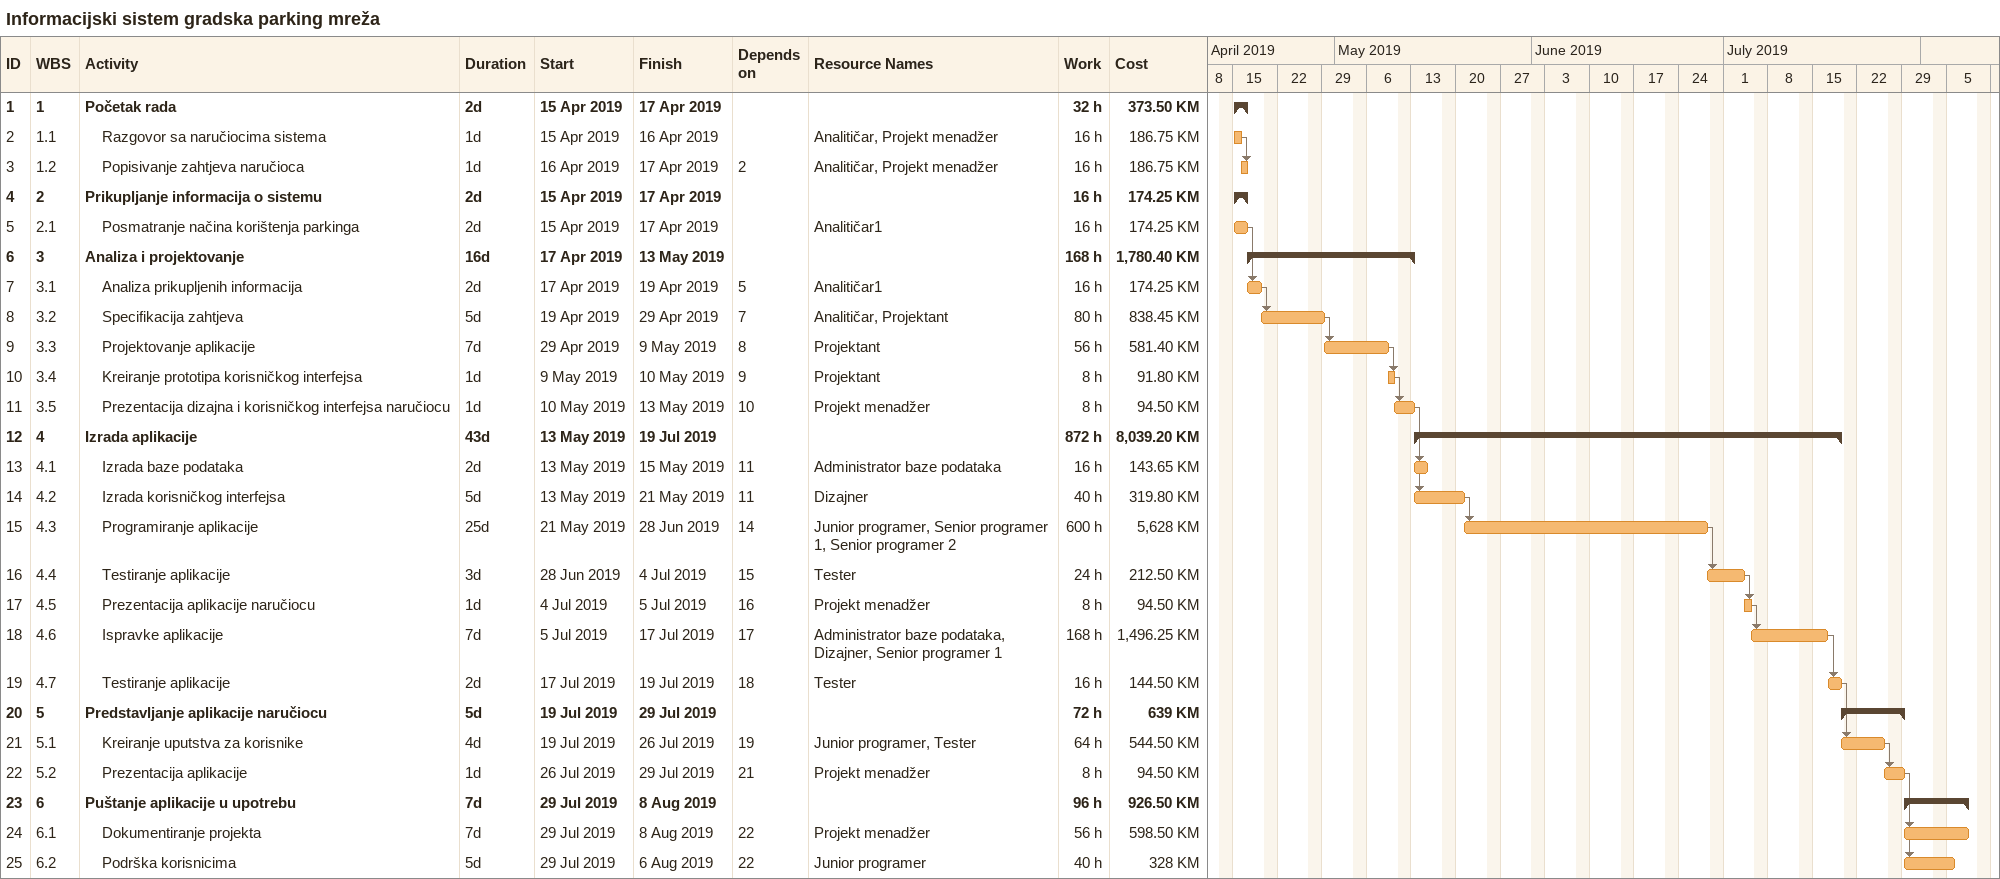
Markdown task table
Informacijski sistem gradska parking mreža

| ID | WBS | Task | Duration | Start | Finish | Predecessors | Resources | Work (h) | Cost (KM) |
|---|---|---|---|---|---|---|---|---|---|
| 1 | 1 | **Početak rada** | 2d | 2019-04-15 | 2019-04-17 |  |  | 32 | 373.50 |
| 2 | 1.1 | Razgovor sa naručiocima sistema | 1d | 2019-04-15 | 2019-04-16 |  | Analitičar, Projekt menadžer | 16 | 186.75 |
| 3 | 1.2 | Popisivanje zahtjeva naručioca | 1d | 2019-04-16 | 2019-04-17 | 2 | Analitičar, Projekt menadžer | 16 | 186.75 |
| 4 | 2 | **Prikupljanje informacija o sistemu** | 2d | 2019-04-15 | 2019-04-17 |  |  | 16 | 174.25 |
| 5 | 2.1 | Posmatranje načina korištenja parkinga | 2d | 2019-04-15 | 2019-04-17 |  | Analitičar1 | 16 | 174.25 |
| 6 | 3 | **Analiza i projektovanje** | 16d | 2019-04-17 | 2019-05-13 |  |  | 168 | 1780.40 |
| 7 | 3.1 | Analiza prikupljenih informacija | 2d | 2019-04-17 | 2019-04-19 | 5 | Analitičar1 | 16 | 174.25 |
| 8 | 3.2 | Specifikacija zahtjeva | 5d | 2019-04-19 | 2019-04-29 | 7 | Analitičar, Projektant | 80 | 838.45 |
| 9 | 3.3 | Projektovanje aplikacije | 7d | 2019-04-29 | 2019-05-09 | 8 | Projektant | 56 | 581.40 |
| 10 | 3.4 | Kreiranje prototipa korisničkog interfejsa | 1d | 2019-05-09 | 2019-05-10 | 9 | Projektant | 8 | 91.80 |
| 11 | 3.5 | Prezentacija dizajna i korisničkog interfejsa naručiocu | 1d | 2019-05-10 | 2019-05-13 | 10 | Projekt menadžer | 8 | 94.50 |
| 12 | 4 | **Izrada aplikacije** | 43d | 2019-05-13 | 2019-07-19 |  |  | 872 | 8039.20 |
| 13 | 4.1 | Izrada baze podataka | 2d | 2019-05-13 | 2019-05-15 | 11 | Administrator baze podataka | 16 | 143.65 |
| 14 | 4.2 | Izrada korisničkog interfejsa | 5d | 2019-05-13 | 2019-05-21 | 11 | Dizajner | 40 | 319.80 |
| 15 | 4.3 | Programiranje aplikacije | 25d | 2019-05-21 | 2019-06-28 | 14 | Junior programer, Senior programer 1, Senior programer 2 | 600 | 5628 |
| 16 | 4.4 | Testiranje aplikacije | 3d | 2019-06-28 | 2019-07-04 | 15 | Tester | 24 | 212.50 |
| 17 | 4.5 | Prezentacija aplikacije naručiocu | 1d | 2019-07-04 | 2019-07-05 | 16 | Projekt menadžer | 8 | 94.50 |
| 18 | 4.6 | Ispravke aplikacije | 7d | 2019-07-05 | 2019-07-17 | 17 | Administrator baze podataka, Dizajner, Senior programer 1 | 168 | 1496.25 |
| 19 | 4.7 | Testiranje aplikacije | 2d | 2019-07-17 | 2019-07-19 | 18 | Tester | 16 | 144.50 |
| 20 | 5 | **Predstavljanje aplikacije naručiocu** | 5d | 2019-07-19 | 2019-07-29 |  |  | 72 | 639 |
| 21 | 5.1 | Kreiranje uputstva za korisnike | 4d | 2019-07-19 | 2019-07-26 | 19 | Junior programer, Tester | 64 | 544.50 |
| 22 | 5.2 | Prezentacija aplikacije | 1d | 2019-07-26 | 2019-07-29 | 21 | Projekt menadžer | 8 | 94.50 |
| 23 | 6 | **Puštanje aplikacije u upotrebu** | 7d | 2019-07-29 | 2019-08-08 |  |  | 96 | 926.50 |
| 24 | 6.1 | Dokumentiranje projekta | 7d | 2019-07-29 | 2019-08-08 | 22 | Projekt menadžer | 56 | 598.50 |
| 25 | 6.2 | Podrška korisnicima | 5d | 2019-07-29 | 2019-08-06 | 22 | Junior programer | 40 | 328 |
